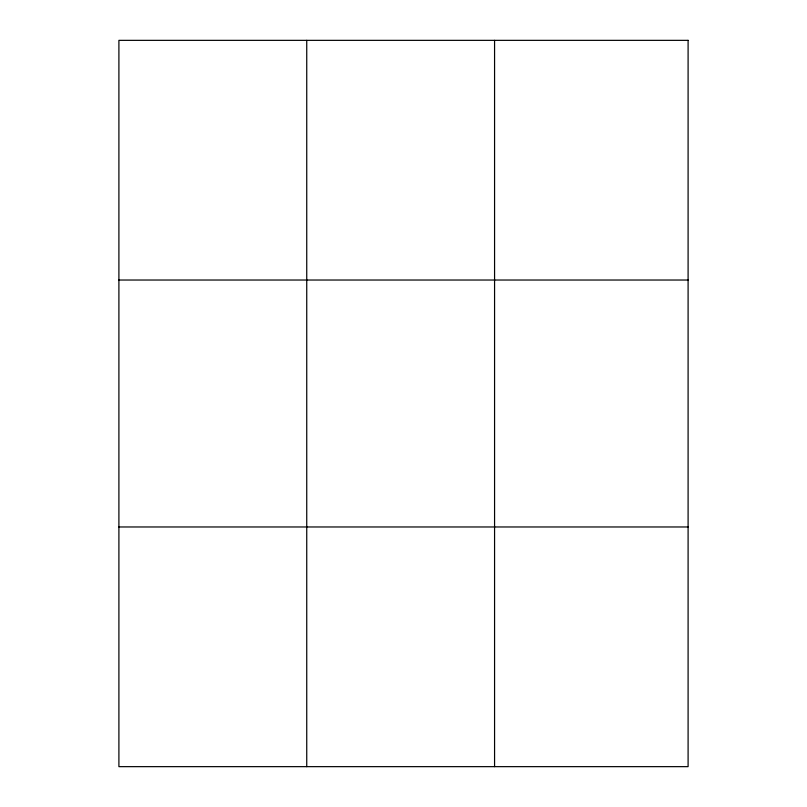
<?xml version="1.0" encoding="UTF-8"?>
<svg xmlns="http://www.w3.org/2000/svg" width="807" height="807" viewBox="0 0 807 807"><rect width="100%" height="100%" fill="white"/><g stroke="black" fill="none" stroke-linecap="round" stroke-linejoin="round"><path stroke-width="1.21" d="M306.741 40.35L306.741 766.65M494.57 40.35L494.57 766.65M118.901 280.029L688.099 280.029M118.901 526.971L688.099 526.971M688.099 40.35L688.099 766.65L118.901 766.65L118.901 40.35L688.099 40.35"/></g></svg>
